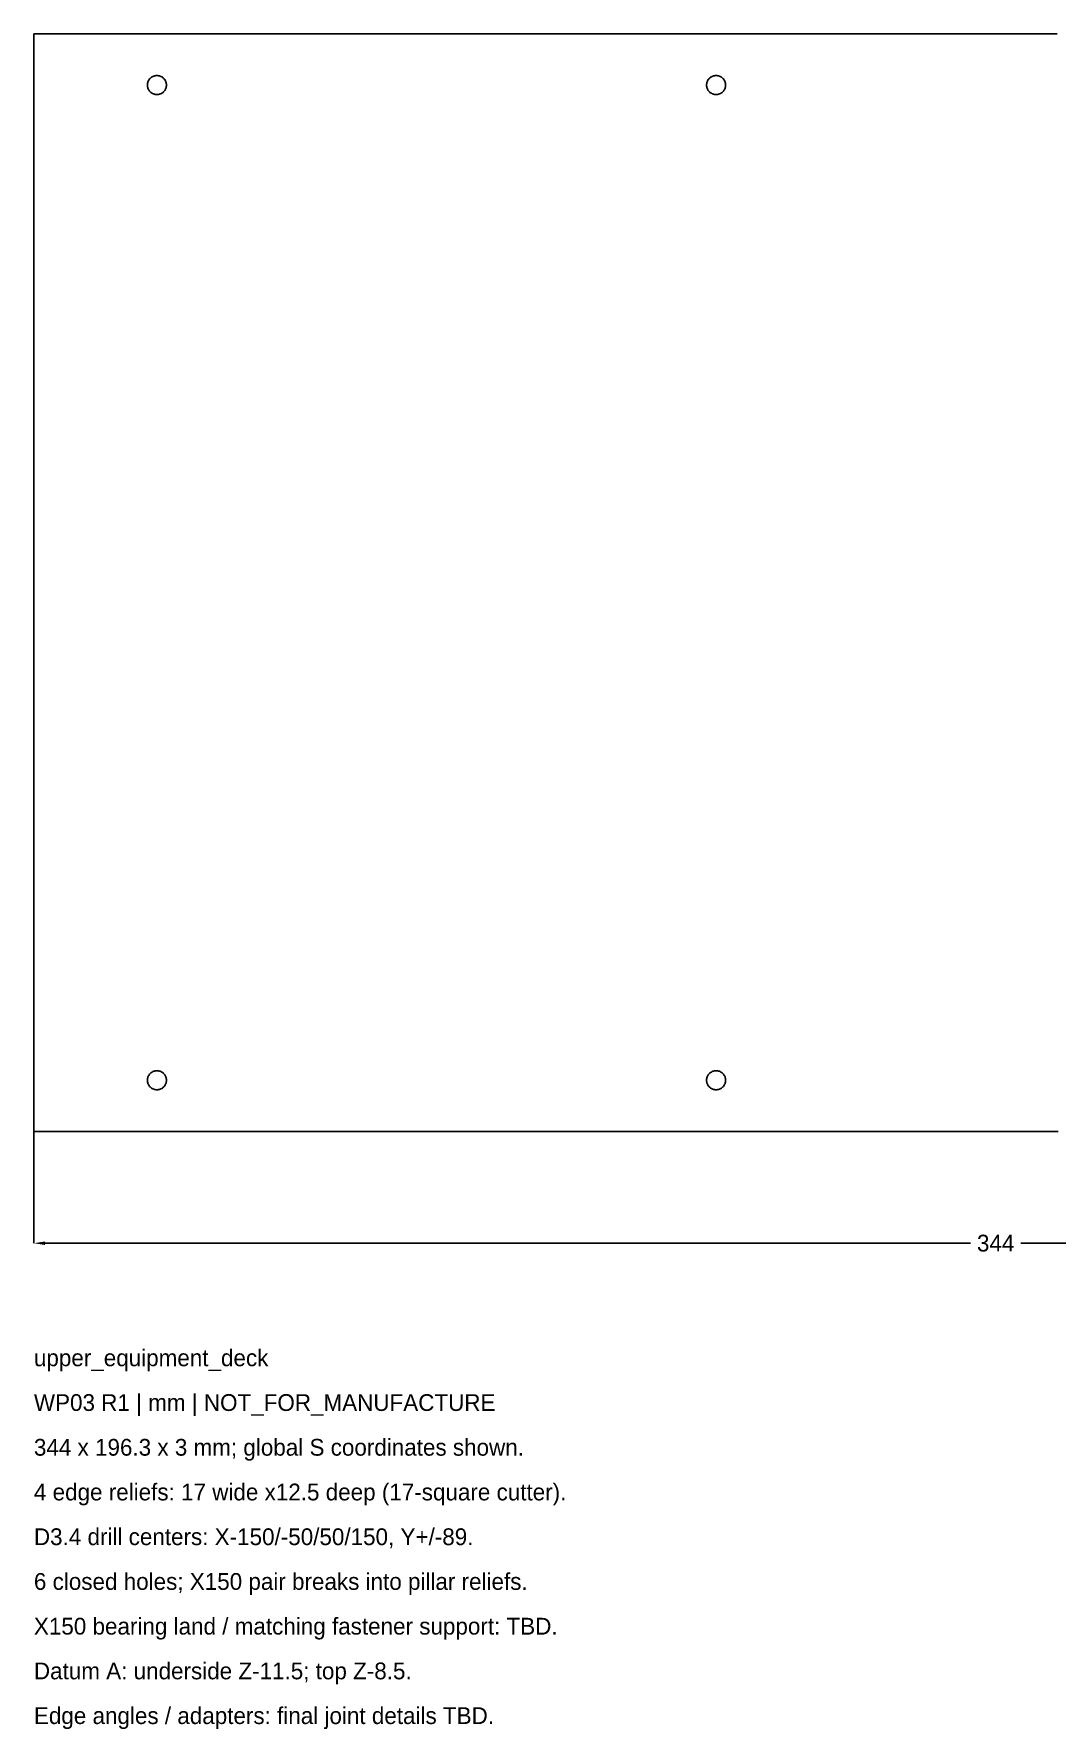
# Model space of a CAD drawing. Header units: millimetres. Extents: x 0 to 1208, y -629 to 226.
# Drawn here: x 0 to 183, y -106.9 to 196.3 of the extents above; entities that cross this region are included whole.
import ezdxf

# ---------------------------------------------------------------- set-up
doc = ezdxf.new("R2010")
doc.units = ezdxf.units.MM
for name, color, linetype in [('REFERENCE_DIMENSIONS', 2, 'Continuous'), ('REFERENCE_GEOMETRY', 7, 'Continuous'), ('REFERENCE_NOTES', 3, 'Continuous')]:
    doc.layers.add(name, color=color, linetype=linetype)
doc.dimstyles.get("Standard").update_dxf_attribs({"dimtxt": 2.5, "dimasz": 2.5, "dimexe": 1.25, "dimexo": 0.625, "dimtad": 1, "dimcen": 2.5, "dimazin": 3, "dimtfac": 1, "dimtmove": 0, "dimatfit": 3})

# ---------------------------------------------------------------- blocks, each defined once
blk = doc.blocks.new('_CLOSEDFILLED')
at = {"color": 0, "linetype": 'BYBLOCK'}
blk.add_solid([(-1, 0.16), (0, 0), (-1, -0.16)], dxfattribs=at)
blk = doc.blocks.new('*D1')
for p, q in [((0, 0), (0, -20)), ((344, 0), (344, -20)), ((2, -20), (167.5, -20)), ((176.5, -20), (342, -20))]:
    blk.add_line(p, q)
at = {"layer": 'Defpoints'}
for p in [(0, 0), (344, 0), (0, -20)]:
    blk.add_point(p, dxfattribs=at)
at = {"layer": 'REFERENCE_DIMENSIONS', "xscale": 2, "yscale": 2, "rotation": 180}
blk.add_blockref('_CLOSEDFILLED', (0, -20), dxfattribs=at)
at = {"layer": 'REFERENCE_DIMENSIONS', "xscale": 2, "yscale": 2}
blk.add_blockref('_CLOSEDFILLED', (344, -20), dxfattribs=at)
at = {"layer": 'REFERENCE_DIMENSIONS', "insert": (172, -20), "char_height": 3, "attachment_point": 5}
blk.add_mtext('344', dxfattribs=at)

msp = doc.modelspace()

# ---------------------------------------------------------------- linework, layer by layer
at = {"layer": 'REFERENCE_GEOMETRY'}
msp.add_lwpolyline([(183.1676, 0), (182.9176, 0), (182.6676, 0), (182.4176, 0), (182.1676, 0), (181.9176, 0), (181.6676, 0), (181.4177, 0), (181.1677, 0), (180.9177, 0), (180.6677, 0), (180.4177, 0), (180.1677, 0), (179.9177, 0), (179.6678, 0), (179.4178, 0), (179.1678, 0), (178.9178, 0), (178.6678, 0), (178.4178, 0), (178.1679, 0), (177.9179, 0), (177.6679, 0), (177.4179, 0), (177.1679, 0), (176.9179, 0), (176.6679, 0), (176.418, 0), (176.168, 0), (175.918, 0), (175.668, 0), (175.418, 0), (175.168, 0), (174.918, 0), (174.6681, 0), (174.4181, 0), (174.1681, 0), (173.9181, 0), (173.6681, 0), (173.4181, 0), (173.1681, 0), (172.9182, 0), (172.6682, 0), (172.4182, 0), (172.1682, 0), (171.9182, 0), (171.6682, 0), (171.4182, 0), (171.1683, 0), (170.9183, 0), (170.6683, 0), (170.4183, 0), (170.1683, 0), (169.9183, 0), (169.6683, 0), (169.4184, 0), (169.1684, 0), (168.9184, 0), (168.6684, 0), (168.4184, 0), (168.1684, 0), (167.9184, 0), (167.6685, 0), (167.4185, 0), (167.1685, 0), (166.9185, 0), (166.6685, 0), (166.4185, 0), (166.1685, 0), (165.9186, 0), (165.6686, 0), (165.4186, 0), (165.1686, 0), (164.9186, 0), (164.6686, 0), (164.4186, 0), (164.1687, 0), (163.9187, 0), (163.6687, 0), (163.4187, 0), (163.1687, 0), (162.9187, 0), (162.6687, 0), (162.4188, 0), (162.1688, 0), (161.9188, 0), (161.6688, 0), (161.4188, 0), (161.1688, 0), (160.9188, 0), (160.6689, 0), (160.4189, 0), (160.1689, 0), (159.9189, 0), (159.6689, 0), (159.4189, 0), (159.1689, 0), (158.919, 0), (158.669, 0), (158.419, 0), (158.169, 0), (157.919, 0), (157.669, 0), (157.419, 0), (157.1691, 0), (156.9191, 0), (156.6691, 0), (156.4191, 0), (156.1691, 0), (155.9191, 0), (155.6691, 0), (155.4192, 0), (155.1692, 0), (154.9192, 0), (154.6692, 0), (154.4192, 0), (154.1692, 0), (153.9192, 0), (153.6693, 0), (153.4193, 0), (153.1693, 0), (152.9193, 0), (152.6693, 0), (152.4193, 0), (152.1693, 0), (151.9194, 0), (151.6694, 0), (151.4194, 0), (151.1694, 0), (150.9194, 0), (150.6694, 0), (150.4194, 0), (150.1695, 0), (149.9195, 0), (149.6695, 0), (149.4195, 0), (149.1695, 0), (148.9195, 0), (148.6696, 0), (148.4196, 0), (148.1696, 0), (147.9196, 0), (147.6696, 0), (147.4196, 0), (147.1696, 0), (146.9197, 0), (146.6697, 0), (146.4197, 0), (146.1697, 0), (145.9197, 0), (145.6697, 0), (145.4197, 0), (145.1698, 0), (144.9198, 0), (144.6698, 0), (144.4198, 0), (144.1698, 0), (143.9198, 0), (143.6698, 0), (143.4199, 0), (143.1699, 0), (142.9199, 0), (142.6699, 0), (142.4199, 0), (142.1699, 0), (141.9199, 0), (141.67, 0), (141.42, 0), (141.17, 0), (140.92, 0), (140.67, 0), (140.42, 0), (140.17, 0), (139.9201, 0), (139.6701, 0), (139.4201, 0), (139.1701, 0), (138.9201, 0), (138.6701, 0), (138.4201, 0), (138.1702, 0), (137.9202, 0), (137.6702, 0), (137.4202, 0), (137.1702, 0), (136.9202, 0), (136.6702, 0), (136.4203, 0), (136.1703, 0), (135.9203, 0), (135.6703, 0), (135.4203, 0), (135.1703, 0), (134.9203, 0), (134.6704, 0), (134.4204, 0), (134.1704, 0), (133.9204, 0), (133.6704, 0), (133.4204, 0), (133.1704, 0), (132.9205, 0), (132.6705, 0), (132.4205, 0), (132.1705, 0), (131.9205, 0), (131.6705, 0), (131.4205, 0), (131.1706, 0), (130.9206, 0), (130.6706, 0), (130.4206, 0), (130.1706, 0), (129.9206, 0), (129.6706, 0), (129.4207, 0), (129.1707, 0), (128.9207, 0), (128.6707, 0), (128.4207, 0), (128.1707, 0), (127.9207, 0), (127.6708, 0), (127.4208, 0), (127.1708, 0), (126.9208, 0), (126.6708, 0), (126.4208, 0), (126.1708, 0), (125.9209, 0), (125.6709, 0), (125.4209, 0), (125.1709, 0), (124.9209, 0), (124.6709, 0), (124.4209, 0), (124.171, 0), (123.921, 0), (123.671, 0), (123.421, 0), (123.171, 0), (122.921, 0), (122.671, 0), (122.4211, 0), (122.1711, 0), (121.9211, 0), (121.6711, 0), (121.4211, 0), (121.1711, 0), (120.9211, 0), (120.6712, 0), (120.4212, 0), (120.1712, 0), (119.9212, 0), (119.6712, 0), (119.4212, 0), (119.1712, 0), (118.9213, 0), (118.6713, 0), (118.4213, 0), (118.1713, 0), (117.9213, 0), (117.6713, 0), (117.4214, 0), (117.1714, 0), (116.9214, 0), (116.6714, 0), (116.4214, 0), (116.1714, 0), (115.9214, 0), (115.6715, 0), (115.4215, 0), (115.1715, 0), (114.9215, 0), (114.6715, 0), (114.4215, 0), (114.1715, 0), (113.9216, 0), (113.6716, 0), (113.4216, 0), (113.1716, 0), (112.9216, 0), (112.6716, 0), (112.4216, 0), (112.1717, 0), (111.9217, 0), (111.6717, 0), (111.4217, 0), (111.1717, 0), (110.9217, 0), (110.6717, 0), (110.4218, 0), (110.1718, 0), (109.9218, 0), (109.6718, 0), (109.4218, 0), (109.1718, 0), (108.9218, 0), (108.6719, 0), (108.4219, 0), (108.1719, 0), (107.9219, 0), (107.6719, 0), (107.4219, 0), (107.1719, 0), (106.922, 0), (106.672, 0), (106.422, 0), (106.172, 0), (105.922, 0), (105.672, 0), (105.422, 0), (105.1721, 0), (104.9221, 0), (104.6721, 0), (104.4221, 0), (104.1721, 0), (103.9221, 0), (103.6721, 0), (103.4222, 0), (103.1722, 0), (102.9222, 0), (102.6722, 0), (102.4222, 0), (102.1722, 0), (101.9222, 0), (101.6723, 0), (101.4223, 0), (101.1723, 0), (100.9223, 0), (100.6723, 0), (100.4223, 0), (100.1723, 0), (99.9224, 0), (99.6724, 0), (99.4224, 0), (99.1724, 0), (98.9224, 0), (98.6724, 0), (98.4224, 0), (98.1725, 0), (97.9225, 0), (97.6725, 0), (97.4225, 0), (97.1725, 0), (96.9225, 0), (96.6725, 0), (96.4226, 0), (96.1726, 0), (95.9226, 0), (95.6726, 0), (95.4226, 0), (95.1726, 0), (94.9226, 0), (94.6727, 0), (94.4227, 0), (94.1727, 0), (93.9227, 0), (93.6727, 0), (93.4227, 0), (93.1727, 0), (92.9228, 0), (92.6728, 0), (92.4228, 0), (92.1728, 0), (91.9228, 0), (91.6728, 0), (91.4228, 0), (91.1729, 0), (90.9229, 0), (90.6729, 0), (90.4229, 0), (90.1729, 0), (89.9229, 0), (89.6729, 0), (89.423, 0), (89.173, 0), (88.923, 0), (88.673, 0), (88.423, 0), (88.173, 0), (87.9231, 0), (87.6731, 0), (87.4231, 0), (87.1731, 0), (86.9231, 0), (86.6731, 0), (86.4231, 0), (86.1732, 0), (85.9232, 0), (85.6732, 0), (85.4232, 0), (85.1732, 0), (84.9232, 0), (84.6732, 0), (84.4233, 0), (84.1733, 0), (83.9233, 0), (83.6733, 0), (83.4233, 0), (83.1733, 0), (82.9233, 0), (82.6734, 0), (82.4234, 0), (82.1734, 0), (81.9234, 0), (81.6734, 0), (81.4234, 0), (81.1734, 0), (80.9235, 0), (80.6735, 0), (80.4235, 0), (80.1735, 0), (79.9235, 0), (79.6735, 0), (79.4235, 0), (79.1736, 0), (78.9236, 0), (78.6736, 0), (78.4236, 0), (78.1736, 0), (77.9236, 0), (77.6736, 0), (77.4237, 0), (77.1737, 0), (76.9237, 0), (76.6737, 0), (76.4237, 0), (76.1737, 0), (75.9237, 0), (75.6738, 0), (75.4238, 0), (75.1738, 0), (74.9238, 0), (74.6738, 0), (74.4238, 0), (74.1738, 0), (73.9239, 0), (73.6739, 0), (73.4239, 0), (73.1739, 0), (72.9239, 0), (72.6739, 0), (72.4239, 0), (72.174, 0), (71.924, 0), (71.674, 0), (71.424, 0), (71.174, 0), (70.924, 0), (70.674, 0), (70.4241, 0), (70.1741, 0), (69.9241, 0), (69.6741, 0), (69.4241, 0), (69.1741, 0), (68.9241, 0), (68.6742, 0), (68.4242, 0), (68.1742, 0), (67.9242, 0), (67.6742, 0), (67.4242, 0), (67.1742, 0), (66.9243, 0), (66.6743, 0), (66.4243, 0), (66.1743, 0), (65.9243, 0), (65.6743, 0), (65.4243, 0), (65.1744, 0), (64.9244, 0), (64.6744, 0), (64.4244, 0), (64.1744, 0), (63.9244, 0), (63.6744, 0), (63.4245, 0), (63.1745, 0), (62.9245, 0), (62.6745, 0), (62.4245, 0), (62.1745, 0), (61.9245, 0), (61.6746, 0), (61.4246, 0), (61.1746, 0), (60.9246, 0), (60.6746, 0), (60.4246, 0), (60.1746, 0), (59.9247, 0), (59.6747, 0), (59.4247, 0), (59.1747, 0), (58.9247, 0), (58.6747, 0), (58.4247, 0), (58.1748, 0), (57.9248, 0), (57.6748, 0), (57.4248, 0), (57.1748, 0), (56.9248, 0), (56.6749, 0), (56.4249, 0), (56.1749, 0), (55.9249, 0), (55.6749, 0), (55.4249, 0), (55.1749, 0), (54.925, 0), (54.675, 0), (54.425, 0), (54.175, 0), (53.925, 0), (53.675, 0), (53.425, 0), (53.1751, 0), (52.9251, 0), (52.6751, 0), (52.4251, 0), (52.1751, 0), (51.9251, 0), (51.6751, 0), (51.4252, 0), (51.1752, 0), (50.9252, 0), (50.6752, 0), (50.4252, 0), (50.1752, 0), (49.9252, 0), (49.6753, 0), (49.4253, 0), (49.1753, 0), (48.9253, 0), (48.6753, 0), (48.4253, 0), (48.1753, 0), (47.9254, 0), (47.6754, 0), (47.4254, 0), (47.1754, 0), (46.9254, 0), (46.6754, 0), (46.4254, 0), (46.1755, 0), (45.9255, 0), (45.6755, 0), (45.4255, 0), (45.1755, 0), (44.9255, 0), (44.6755, 0), (44.4256, 0), (44.1756, 0), (43.9256, 0), (43.6756, 0), (43.4256, 0), (43.1756, 0), (42.9256, 0), (42.6757, 0), (42.4257, 0), (42.1757, 0), (41.9257, 0), (41.6757, 0), (41.4257, 0), (41.1757, 0), (40.9258, 0), (40.6758, 0), (40.4258, 0), (40.1758, 0), (39.9258, 0), (39.6758, 0), (39.4258, 0), (39.1759, 0), (38.9259, 0), (38.6759, 0), (38.4259, 0), (38.1759, 0), (37.9259, 0), (37.6759, 0), (37.426, 0), (37.176, 0), (36.926, 0), (36.676, 0), (36.426, 0), (36.176, 0), (35.926, 0), (35.6761, 0), (35.4261, 0), (35.1761, 0), (34.9261, 0), (34.6761, 0), (34.4261, 0), (34.1761, 0), (33.9262, 0), (33.6762, 0), (33.4262, 0), (33.1762, 0), (32.9262, 0), (32.6762, 0), (32.4262, 0), (32.1763, 0), (31.9263, 0), (31.6763, 0), (31.4263, 0), (31.1763, 0), (30.9263, 0), (30.6763, 0), (30.4264, 0), (30.1764, 0), (29.9264, 0), (29.6764, 0), (29.4264, 0), (29.1764, 0), (28.9264, 0), (28.6765, 0), (28.4265, 0), (28.1765, 0), (27.9265, 0), (27.6765, 0), (27.4265, 0), (27.1766, 0), (26.9266, 0), (26.6766, 0), (26.4266, 0), (26.1766, 0), (25.9266, 0), (25.6766, 0), (25.4267, 0), (25.1767, 0), (24.9267, 0), (24.6767, 0), (24.4267, 0), (24.1767, 0), (23.9267, 0), (23.6768, 0), (23.4268, 0), (23.1768, 0), (22.9268, 0), (22.6768, 0), (22.4268, 0), (22.1768, 0), (21.9269, 0), (21.6769, 0), (21.4269, 0), (21.1769, 0), (20.9269, 0), (20.6769, 0), (20.4269, 0), (20.177, 0), (19.927, 0), (19.677, 0), (19.427, 0), (19.177, 0), (18.927, 0), (18.677, 0), (18.4271, 0), (18.1771, 0), (17.9271, 0), (17.6771, 0), (17.4271, 0), (17.1771, 0), (16.9271, 0), (16.6772, 0), (16.4272, 0), (16.1772, 0), (15.9272, 0), (15.6772, 0), (15.4272, 0), (15.1772, 0), (14.9273, 0), (14.6773, 0), (14.4273, 0), (14.1773, 0), (13.9273, 0), (13.6773, 0), (13.4273, 0), (13.1774, 0), (12.9274, 0), (12.6774, 0), (12.4274, 0), (12.1774, 0), (11.9274, 0), (11.6774, 0), (11.4275, 0), (11.1775, 0), (10.9275, 0), (10.6775, 0), (10.4275, 0), (10.1775, 0), (9.9275, 0), (9.6776, 0), (9.4276, 0), (9.1776, 0), (8.9276, 0), (8.6776, 0), (8.4276, 0), (8.1776, 0), (7.9277, 0), (7.6777, 0), (7.4277, 0), (7.1777, 0), (6.9277, 0), (6.6777, 0), (6.4277, 0), (6.1778, 0), (5.9278, 0), (5.6778, 0), (5.4278, 0), (5.1778, 0), (4.9278, 0), (4.6778, 0), (4.4279, 0), (4.1779, 0), (3.9279, 0), (3.6779, 0), (3.4279, 0), (3.1779, 0), (2.9279, 0), (2.678, 0), (2.428, 0), (2.178, 0), (1.928, 0), (1.678, 0), (1.428, 0), (1.178, 0), (0.9281, 0), (0.6781, 0), (0.4281, 0), (0.1781, 0), (0, 0.0719), (0, 0.3219), (0, 0.5719), (0, 0.8218), (0, 1.0718), (0, 1.3218), (0, 1.5718), (0, 1.8218), (0, 2.0718), (0, 2.3217), (0, 2.5717), (0, 2.8217), (0, 3.0717), (0, 3.3217), (0, 3.5717), (0, 3.8217), (0, 4.0716), (0, 4.3216), (0, 4.5716), (0, 4.8216), (0, 5.0716), (0, 5.3216), (0, 5.5716), (0, 5.8215), (0, 6.0715), (0, 6.3215), (0, 6.5715), (0, 6.8215), (0, 7.0715), (0, 7.3215), (0, 7.5714), (0, 7.8214), (0, 8.0714), (0, 8.3214), (0, 8.5714), (0, 8.8214), (0, 9.0714), (0, 9.3213), (0, 9.5713), (0, 9.8213), (0, 10.0713), (0, 10.3213), (0, 10.5713), (0, 10.8213), (0, 11.0712), (0, 11.3212), (0, 11.5712), (0, 11.8212), (0, 12.0712), (0, 12.3212), (0, 12.5712), (0, 12.8211), (0, 13.0711), (0, 13.3211), (0, 13.5711), (0, 13.8211), (0, 14.0711), (0, 14.3211), (0, 14.571), (0, 14.821), (0, 15.071), (0, 15.321), (0, 15.571), (0, 15.821), (0, 16.071), (0, 16.3209), (0, 16.5709), (0, 16.8209), (0, 17.0709), (0, 17.3209), (0, 17.5709), (0, 17.8209), (0, 18.0708), (0, 18.3208), (0, 18.5708), (0, 18.8208), (0, 19.0708), (0, 19.3208), (0, 19.5708), (0, 19.8207), (0, 20.0707), (0, 20.3207), (0, 20.5707), (0, 20.8207), (0, 21.0707), (0, 21.3207), (0, 21.5706), (0, 21.8206), (0, 22.0706), (0, 22.3206), (0, 22.5706), (0, 22.8206), (0, 23.0706), (0, 23.3205), (0, 23.5705), (0, 23.8205), (0, 24.0705), (0, 24.3205), (0, 24.5705), (0, 24.8205), (0, 25.0704), (0, 25.3204), (0, 25.5704), (0, 25.8204), (0, 26.0704), (0, 26.3204), (0, 26.5704), (0, 26.8203), (0, 27.0703), (0, 27.3203), (0, 27.5703), (0, 27.8203), (0, 28.0703), (0, 28.3203), (0, 28.5702), (0, 28.8202), (0, 29.0702), (0, 29.3202), (0, 29.5702), (0, 29.8202), (0, 30.0702), (0, 30.3201), (0, 30.5701), (0, 30.8201), (0, 31.0701), (0, 31.3201), (0, 31.5701), (0, 31.8201), (0, 32.07), (0, 32.32), (0, 32.57), (0, 32.82), (0, 33.07), (0, 33.32), (0, 33.5699), (0, 33.8199), (0, 34.0699), (0, 34.3199), (0, 34.5699), (0, 34.8199), (0, 35.0699), (0, 35.3198), (0, 35.5698), (0, 35.8198), (0, 36.0698), (0, 36.3198), (0, 36.5698), (0, 36.8198), (0, 37.0697), (0, 37.3197), (0, 37.5697), (0, 37.8197), (0, 38.0697), (0, 38.3197), (0, 38.5697), (0, 38.8196), (0, 39.0696), (0, 39.3196), (0, 39.5696), (0, 39.8196), (0, 40.0696), (0, 40.3196), (0, 40.5695), (0, 40.8195), (0, 41.0695), (0, 41.3195), (0, 41.5695), (0, 41.8195), (0, 42.0695), (0, 42.3194), (0, 42.5694), (0, 42.8194), (0, 43.0694), (0, 43.3194), (0, 43.5694), (0, 43.8194), (0, 44.0693), (0, 44.3193), (0, 44.5693), (0, 44.8193), (0, 45.0693), (0, 45.3193), (0, 45.5693), (0, 45.8192), (0, 46.0692), (0, 46.3192), (0, 46.5692), (0, 46.8192), (0, 47.0692), (0, 47.3192), (0, 47.5691), (0, 47.8191), (0, 48.0691), (0, 48.3191), (0, 48.5691), (0, 48.8191), (0, 49.0691), (0, 49.319), (0, 49.569), (0, 49.819), (0, 50.069), (0, 50.319), (0, 50.569), (0, 50.819), (0, 51.0689), (0, 51.3189), (0, 51.5689), (0, 51.8189), (0, 52.0689), (0, 52.3189), (0, 52.5689), (0, 52.8188), (0, 53.0688), (0, 53.3188), (0, 53.5688), (0, 53.8188), (0, 54.0688), (0, 54.3188), (0, 54.5687), (0, 54.8187), (0, 55.0687), (0, 55.3187), (0, 55.5687), (0, 55.8187), (0, 56.0687), (0, 56.3186), (0, 56.5686), (0, 56.8186), (0, 57.0686), (0, 57.3186), (0, 57.5686), (0, 57.8186), (0, 58.0685), (0, 58.3185), (0, 58.5685), (0, 58.8185), (0, 59.0685), (0, 59.3185), (0, 59.5685), (0, 59.8184), (0, 60.0684), (0, 60.3184), (0, 60.5684), (0, 60.8184), (0, 61.0684), (0, 61.3184), (0, 61.5683), (0, 61.8183), (0, 62.0683), (0, 62.3183), (0, 62.5683), (0, 62.8183), (0, 63.0682), (0, 63.3182), (0, 63.5682), (0, 63.8182), (0, 64.0682), (0, 64.3182), (0, 64.5682), (0, 64.8181), (0, 65.0681), (0, 65.3181), (0, 65.5681), (0, 65.8181), (0, 66.0681), (0, 66.3181), (0, 66.568), (0, 66.818), (0, 67.068), (0, 67.318), (0, 67.568), (0, 67.818), (0, 68.068), (0, 68.3179), (0, 68.5679), (0, 68.8179), (0, 69.0679), (0, 69.3179), (0, 69.5679), (0, 69.8179), (0, 70.0678), (0, 70.3178), (0, 70.5678), (0, 70.8178), (0, 71.0678), (0, 71.3178), (0, 71.5678), (0, 71.8177), (0, 72.0677), (0, 72.3177), (0, 72.5677), (0, 72.8177), (0, 73.0677), (0, 73.3177), (0, 73.5676), (0, 73.8176), (0, 74.0676), (0, 74.3176), (0, 74.5676), (0, 74.8176), (0, 75.0676), (0, 75.3175), (0, 75.5675), (0, 75.8175), (0, 76.0675), (0, 76.3175), (0, 76.5675), (0, 76.8175), (0, 77.0674), (0, 77.3174), (0, 77.5674), (0, 77.8174), (0, 78.0674), (0, 78.3174), (0, 78.5674), (0, 78.8173), (0, 79.0673), (0, 79.3173), (0, 79.5673), (0, 79.8173), (0, 80.0673), (0, 80.3173), (0, 80.5672), (0, 80.8172), (0, 81.0672), (0, 81.3172), (0, 81.5672), (0, 81.8172), (0, 82.0672), (0, 82.3171), (0, 82.5671), (0, 82.8171), (0, 83.0671), (0, 83.3171), (0, 83.5671), (0, 83.8171), (0, 84.067), (0, 84.317), (0, 84.567), (0, 84.817), (0, 85.067), (0, 85.317), (0, 85.567), (0, 85.8169), (0, 86.0669), (0, 86.3169), (0, 86.5669), (0, 86.8169), (0, 87.0669), (0, 87.3169), (0, 87.5668), (0, 87.8168), (0, 88.0668), (0, 88.3168), (0, 88.5668), (0, 88.8168), (0, 89.0668), (0, 89.3167), (0, 89.5667), (0, 89.8167), (0, 90.0667), (0, 90.3167), (0, 90.5667), (0, 90.8167), (0, 91.0666), (0, 91.3166), (0, 91.5666), (0, 91.8166), (0, 92.0666), (0, 92.3166), (0, 92.5666), (0, 92.8165), (0, 93.0665), (0, 93.3165), (0, 93.5665), (0, 93.8165), (0, 94.0665), (0, 94.3164), (0, 94.5664), (0, 94.8164), (0, 95.0664), (0, 95.3164), (0, 95.5664), (0, 95.8164), (0, 96.0663), (0, 96.3163), (0, 96.5663), (0, 96.8163), (0, 97.0663), (0, 97.3163), (0, 97.5663), (0, 97.8162), (0, 98.0662), (0, 98.3162), (0, 98.5662), (0, 98.8162), (0, 99.0662), (0, 99.3162), (0, 99.5661), (0, 99.8161), (0, 100.0661), (0, 100.3161), (0, 100.5661), (0, 100.8161), (0, 101.0661), (0, 101.316), (0, 101.566), (0, 101.816), (0, 102.066), (0, 102.316), (0, 102.566), (0, 102.816), (0, 103.0659), (0, 103.3159), (0, 103.5659), (0, 103.8159), (0, 104.0659), (0, 104.3159), (0, 104.5659), (0, 104.8158), (0, 105.0658), (0, 105.3158), (0, 105.5658), (0, 105.8158), (0, 106.0658), (0, 106.3158), (0, 106.5657), (0, 106.8157), (0, 107.0657), (0, 107.3157), (0, 107.5657), (0, 107.8157), (0, 108.0657), (0, 108.3156), (0, 108.5656), (0, 108.8156), (0, 109.0656), (0, 109.3156), (0, 109.5656), (0, 109.8156), (0, 110.0655), (0, 110.3155), (0, 110.5655), (0, 110.8155), (0, 111.0655), (0, 111.3155), (0, 111.5655), (0, 111.8154), (0, 112.0654), (0, 112.3154), (0, 112.5654), (0, 112.8154), (0, 113.0654), (0, 113.3154), (0, 113.5653), (0, 113.8153), (0, 114.0653), (0, 114.3153), (0, 114.5653), (0, 114.8153), (0, 115.0653), (0, 115.3152), (0, 115.5652), (0, 115.8152), (0, 116.0652), (0, 116.3152), (0, 116.5652), (0, 116.8152), (0, 117.0651), (0, 117.3151), (0, 117.5651), (0, 117.8151), (0, 118.0651), (0, 118.3151), (0, 118.5651), (0, 118.815), (0, 119.065), (0, 119.315), (0, 119.565), (0, 119.815), (0, 120.065), (0, 120.315), (0, 120.5649), (0, 120.8149), (0, 121.0649), (0, 121.3149), (0, 121.5649), (0, 121.8149), (0, 122.0649), (0, 122.3148), (0, 122.5648), (0, 122.8148), (0, 123.0648), (0, 123.3148), (0, 123.5648), (0, 123.8147), (0, 124.0647), (0, 124.3147), (0, 124.5647), (0, 124.8147), (0, 125.0647), (0, 125.3147), (0, 125.5646), (0, 125.8146), (0, 126.0646), (0, 126.3146), (0, 126.5646), (0, 126.8146), (0, 127.0646), (0, 127.3145), (0, 127.5645), (0, 127.8145), (0, 128.0645), (0, 128.3145), (0, 128.5645), (0, 128.8145), (0, 129.0644), (0, 129.3144), (0, 129.5644), (0, 129.8144), (0, 130.0644), (0, 130.3144), (0, 130.5644), (0, 130.8143), (0, 131.0643), (0, 131.3143), (0, 131.5643), (0, 131.8143), (0, 132.0643), (0, 132.3143), (0, 132.5642), (0, 132.8142), (0, 133.0642), (0, 133.3142), (0, 133.5642), (0, 133.8142), (0, 134.0642), (0, 134.3141), (0, 134.5641), (0, 134.8141), (0, 135.0641), (0, 135.3141), (0, 135.5641), (0, 135.8141), (0, 136.064), (0, 136.314), (0, 136.564), (0, 136.814), (0, 137.064), (0, 137.314), (0, 137.564), (0, 137.8139), (0, 138.0639), (0, 138.3139), (0, 138.5639), (0, 138.8139), (0, 139.0639), (0, 139.3139), (0, 139.5638), (0, 139.8138), (0, 140.0638), (0, 140.3138), (0, 140.5638), (0, 140.8138), (0, 141.0638), (0, 141.3137), (0, 141.5637), (0, 141.8137), (0, 142.0637), (0, 142.3137), (0, 142.5637), (0, 142.8137), (0, 143.0636), (0, 143.3136), (0, 143.5636), (0, 143.8136), (0, 144.0636), (0, 144.3136), (0, 144.5636), (0, 144.8135), (0, 145.0635), (0, 145.3135), (0, 145.5635), (0, 145.8135), (0, 146.0635), (0, 146.3135), (0, 146.5634), (0, 146.8134), (0, 147.0634), (0, 147.3134), (0, 147.5634), (0, 147.8134), (0, 148.0634), (0, 148.3133), (0, 148.5633), (0, 148.8133), (0, 149.0633), (0, 149.3133), (0, 149.5633), (0, 149.8133), (0, 150.0632), (0, 150.3132), (0, 150.5632), (0, 150.8132), (0, 151.0632), (0, 151.3132), (0, 151.5632), (0, 151.8131), (0, 152.0631), (0, 152.3131), (0, 152.5631), (0, 152.8131), (0, 153.0631), (0, 153.313), (0, 153.563), (0, 153.813), (0, 154.063), (0, 154.313), (0, 154.563), (0, 154.813), (0, 155.0629), (0, 155.3129), (0, 155.5629), (0, 155.8129), (0, 156.0629), (0, 156.3129), (0, 156.5629), (0, 156.8128), (0, 157.0628), (0, 157.3128), (0, 157.5628), (0, 157.8128), (0, 158.0628), (0, 158.3128), (0, 158.5627), (0, 158.8127), (0, 159.0627), (0, 159.3127), (0, 159.5627), (0, 159.8127), (0, 160.0627), (0, 160.3126), (0, 160.5626), (0, 160.8126), (0, 161.0626), (0, 161.3126), (0, 161.5626), (0, 161.8126), (0, 162.0625), (0, 162.3125), (0, 162.5625), (0, 162.8125), (0, 163.0625), (0, 163.3125), (0, 163.5625), (0, 163.8124), (0, 164.0624), (0, 164.3124), (0, 164.5624), (0, 164.8124), (0, 165.0624), (0, 165.3124), (0, 165.5623), (0, 165.8123), (0, 166.0623), (0, 166.3123), (0, 166.5623), (0, 166.8123), (0, 167.0623), (0, 167.3122), (0, 167.5622), (0, 167.8122), (0, 168.0622), (0, 168.3122), (0, 168.5622), (0, 168.8122), (0, 169.0621), (0, 169.3121), (0, 169.5621), (0, 169.8121), (0, 170.0621), (0, 170.3121), (0, 170.5621), (0, 170.812), (0, 171.062), (0, 171.312), (0, 171.562), (0, 171.812), (0, 172.062), (0, 172.312), (0, 172.5619), (0, 172.8119), (0, 173.0619), (0, 173.3119), (0, 173.5619), (0, 173.8119), (0, 174.0619), (0, 174.3118), (0, 174.5618), (0, 174.8118), (0, 175.0618), (0, 175.3118), (0, 175.5618), (0, 175.8118), (0, 176.0617), (0, 176.3117), (0, 176.5617), (0, 176.8117), (0, 177.0617), (0, 177.3117), (0, 177.5617), (0, 177.8116), (0, 178.0616), (0, 178.3116), (0, 178.5616), (0, 178.8116), (0, 179.0616), (0, 179.3116), (0, 179.5615), (0, 179.8115), (0, 180.0615), (0, 180.3115), (0, 180.5615), (0, 180.8115), (0, 181.0615), (0, 181.3114), (0, 181.5614), (0, 181.8114), (0, 182.0614), (0, 182.3114), (0, 182.5614), (0, 182.8114), (0, 183.0613), (0, 183.3113), (0, 183.5613), (0, 183.8113), (0, 184.0613), (0, 184.3113), (0, 184.5612), (0, 184.8112), (0, 185.0612), (0, 185.3112), (0, 185.5612), (0, 185.8112), (0, 186.0612), (0, 186.3111), (0, 186.5611), (0, 186.8111), (0, 187.0611), (0, 187.3111), (0, 187.5611), (0, 187.8111), (0, 188.061), (0, 188.311), (0, 188.561), (0, 188.811), (0, 189.061), (0, 189.311), (0, 189.561), (0, 189.8109), (0, 190.0609), (0, 190.3109), (0, 190.5609), (0, 190.8109), (0, 191.0609), (0, 191.3109), (0, 191.5608), (0, 191.8108), (0, 192.0608), (0, 192.3108), (0, 192.5608), (0, 192.8108), (0, 193.0608), (0, 193.3107), (0, 193.5607), (0, 193.8107), (0, 194.0607), (0, 194.3107), (0, 194.5607), (0, 194.8107), (0, 195.0606), (0, 195.3106), (0, 195.5606), (0, 195.8106), (0, 196.0606), (0.0106, 196.3), (0.2606, 196.3), (0.5105, 196.3), (0.7605, 196.3), (1.0105, 196.3), (1.2605, 196.3), (1.5105, 196.3), (1.7605, 196.3), (2.0105, 196.3), (2.2604, 196.3), (2.5104, 196.3), (2.7604, 196.3), (3.0104, 196.3), (3.2604, 196.3), (3.5104, 196.3), (3.7604, 196.3), (4.0103, 196.3), (4.2603, 196.3), (4.5103, 196.3), (4.7603, 196.3), (5.0103, 196.3), (5.2603, 196.3), (5.5103, 196.3), (5.7602, 196.3), (6.0102, 196.3), (6.2602, 196.3), (6.5102, 196.3), (6.7602, 196.3), (7.0102, 196.3), (7.2602, 196.3), (7.5101, 196.3), (7.7601, 196.3), (8.0101, 196.3), (8.2601, 196.3), (8.5101, 196.3), (8.7601, 196.3), (9.0101, 196.3), (9.26, 196.3), (9.51, 196.3), (9.76, 196.3), (10.01, 196.3), (10.26, 196.3), (10.51, 196.3), (10.76, 196.3), (11.0099, 196.3), (11.2599, 196.3), (11.5099, 196.3), (11.7599, 196.3), (12.0099, 196.3), (12.2599, 196.3), (12.5099, 196.3), (12.7598, 196.3), (13.0098, 196.3), (13.2598, 196.3), (13.5098, 196.3), (13.7598, 196.3), (14.0098, 196.3), (14.2598, 196.3), (14.5097, 196.3), (14.7597, 196.3), (15.0097, 196.3), (15.2597, 196.3), (15.5097, 196.3), (15.7597, 196.3), (16.0097, 196.3), (16.2596, 196.3), (16.5096, 196.3), (16.7596, 196.3), (17.0096, 196.3), (17.2596, 196.3), (17.5096, 196.3), (17.7595, 196.3), (18.0095, 196.3), (18.2595, 196.3), (18.5095, 196.3), (18.7595, 196.3), (19.0095, 196.3), (19.2595, 196.3), (19.5094, 196.3), (19.7594, 196.3), (20.0094, 196.3), (20.2594, 196.3), (20.5094, 196.3), (20.7594, 196.3), (21.0094, 196.3), (21.2593, 196.3), (21.5093, 196.3), (21.7593, 196.3), (22.0093, 196.3), (22.2593, 196.3), (22.5093, 196.3), (22.7593, 196.3), (23.0092, 196.3), (23.2592, 196.3), (23.5092, 196.3), (23.7592, 196.3), (24.0092, 196.3), (24.2592, 196.3), (24.5092, 196.3), (24.7591, 196.3), (25.0091, 196.3), (25.2591, 196.3), (25.5091, 196.3), (25.7591, 196.3), (26.0091, 196.3), (26.2591, 196.3), (26.509, 196.3), (26.759, 196.3), (27.009, 196.3), (27.259, 196.3), (27.509, 196.3), (27.759, 196.3), (28.009, 196.3), (28.2589, 196.3), (28.5089, 196.3), (28.7589, 196.3), (29.0089, 196.3), (29.2589, 196.3), (29.5089, 196.3), (29.7589, 196.3), (30.0088, 196.3), (30.2588, 196.3), (30.5088, 196.3), (30.7588, 196.3), (31.0088, 196.3), (31.2588, 196.3), (31.5088, 196.3), (31.7587, 196.3), (32.0087, 196.3), (32.2587, 196.3), (32.5087, 196.3), (32.7587, 196.3), (33.0087, 196.3), (33.2587, 196.3), (33.5086, 196.3), (33.7586, 196.3), (34.0086, 196.3), (34.2586, 196.3), (34.5086, 196.3), (34.7586, 196.3), (35.0086, 196.3), (35.2585, 196.3), (35.5085, 196.3), (35.7585, 196.3), (36.0085, 196.3), (36.2585, 196.3), (36.5085, 196.3), (36.7585, 196.3), (37.0084, 196.3), (37.2584, 196.3), (37.5084, 196.3), (37.7584, 196.3), (38.0084, 196.3), (38.2584, 196.3), (38.5084, 196.3), (38.7583, 196.3), (39.0083, 196.3), (39.2583, 196.3), (39.5083, 196.3), (39.7583, 196.3), (40.0083, 196.3), (40.2583, 196.3), (40.5082, 196.3), (40.7582, 196.3), (41.0082, 196.3), (41.2582, 196.3), (41.5082, 196.3), (41.7582, 196.3), (42.0082, 196.3), (42.2581, 196.3), (42.5081, 196.3), (42.7581, 196.3), (43.0081, 196.3), (43.2581, 196.3), (43.5081, 196.3), (43.7581, 196.3), (44.008, 196.3), (44.258, 196.3), (44.508, 196.3), (44.758, 196.3), (45.008, 196.3), (45.258, 196.3), (45.508, 196.3), (45.7579, 196.3), (46.0079, 196.3), (46.2579, 196.3), (46.5079, 196.3), (46.7579, 196.3), (47.0079, 196.3), (47.2579, 196.3), (47.5078, 196.3), (47.7578, 196.3), (48.0078, 196.3), (48.2578, 196.3), (48.5078, 196.3), (48.7578, 196.3), (49.0077, 196.3), (49.2577, 196.3), (49.5077, 196.3), (49.7577, 196.3), (50.0077, 196.3), (50.2577, 196.3), (50.5077, 196.3), (50.7576, 196.3), (51.0076, 196.3), (51.2576, 196.3), (51.5076, 196.3), (51.7576, 196.3), (52.0076, 196.3), (52.2576, 196.3), (52.5075, 196.3), (52.7575, 196.3), (53.0075, 196.3), (53.2575, 196.3), (53.5075, 196.3), (53.7575, 196.3), (54.0075, 196.3), (54.2574, 196.3), (54.5074, 196.3), (54.7574, 196.3), (55.0074, 196.3), (55.2574, 196.3), (55.5074, 196.3), (55.7574, 196.3), (56.0073, 196.3), (56.2573, 196.3), (56.5073, 196.3), (56.7573, 196.3), (57.0073, 196.3), (57.2573, 196.3), (57.5073, 196.3), (57.7572, 196.3), (58.0072, 196.3), (58.2572, 196.3), (58.5072, 196.3), (58.7572, 196.3), (59.0072, 196.3), (59.2572, 196.3), (59.5071, 196.3), (59.7571, 196.3), (60.0071, 196.3), (60.2571, 196.3), (60.5071, 196.3), (60.7571, 196.3), (61.0071, 196.3), (61.257, 196.3), (61.507, 196.3), (61.757, 196.3), (62.007, 196.3), (62.257, 196.3), (62.507, 196.3), (62.757, 196.3), (63.0069, 196.3), (63.2569, 196.3), (63.5069, 196.3), (63.7569, 196.3), (64.0069, 196.3), (64.2569, 196.3), (64.5069, 196.3), (64.7568, 196.3), (65.0068, 196.3), (65.2568, 196.3), (65.5068, 196.3), (65.7568, 196.3), (66.0068, 196.3), (66.2568, 196.3), (66.5067, 196.3), (66.7567, 196.3), (67.0067, 196.3), (67.2567, 196.3), (67.5067, 196.3), (67.7567, 196.3), (68.0067, 196.3), (68.2566, 196.3), (68.5066, 196.3), (68.7566, 196.3), (69.0066, 196.3), (69.2566, 196.3), (69.5066, 196.3), (69.7566, 196.3), (70.0065, 196.3), (70.2565, 196.3), (70.5065, 196.3), (70.7565, 196.3), (71.0065, 196.3), (71.2565, 196.3), (71.5065, 196.3), (71.7564, 196.3), (72.0064, 196.3), (72.2564, 196.3), (72.5064, 196.3), (72.7564, 196.3), (73.0064, 196.3), (73.2564, 196.3), (73.5063, 196.3), (73.7563, 196.3), (74.0063, 196.3), (74.2563, 196.3), (74.5063, 196.3), (74.7563, 196.3), (75.0063, 196.3), (75.2562, 196.3), (75.5062, 196.3), (75.7562, 196.3), (76.0062, 196.3), (76.2562, 196.3), (76.5062, 196.3), (76.7562, 196.3), (77.0061, 196.3), (77.2561, 196.3), (77.5061, 196.3), (77.7561, 196.3), (78.0061, 196.3), (78.2561, 196.3), (78.506, 196.3), (78.756, 196.3), (79.006, 196.3), (79.256, 196.3), (79.506, 196.3), (79.756, 196.3), (80.006, 196.3), (80.2559, 196.3), (80.5059, 196.3), (80.7559, 196.3), (81.0059, 196.3), (81.2559, 196.3), (81.5059, 196.3), (81.7559, 196.3), (82.0058, 196.3), (82.2558, 196.3), (82.5058, 196.3), (82.7558, 196.3), (83.0058, 196.3), (83.2558, 196.3), (83.5058, 196.3), (83.7557, 196.3), (84.0057, 196.3), (84.2557, 196.3), (84.5057, 196.3), (84.7557, 196.3), (85.0057, 196.3), (85.2557, 196.3), (85.5056, 196.3), (85.7556, 196.3), (86.0056, 196.3), (86.2556, 196.3), (86.5056, 196.3), (86.7556, 196.3), (87.0056, 196.3), (87.2555, 196.3), (87.5055, 196.3), (87.7555, 196.3), (88.0055, 196.3), (88.2555, 196.3), (88.5055, 196.3), (88.7555, 196.3), (89.0054, 196.3), (89.2554, 196.3), (89.5054, 196.3), (89.7554, 196.3), (90.0054, 196.3), (90.2554, 196.3), (90.5054, 196.3), (90.7553, 196.3), (91.0053, 196.3), (91.2553, 196.3), (91.5053, 196.3), (91.7553, 196.3), (92.0053, 196.3), (92.2553, 196.3), (92.5052, 196.3), (92.7552, 196.3), (93.0052, 196.3), (93.2552, 196.3), (93.5052, 196.3), (93.7552, 196.3), (94.0052, 196.3), (94.2551, 196.3), (94.5051, 196.3), (94.7551, 196.3), (95.0051, 196.3), (95.2551, 196.3), (95.5051, 196.3), (95.7551, 196.3), (96.005, 196.3), (96.255, 196.3), (96.505, 196.3), (96.755, 196.3), (97.005, 196.3), (97.255, 196.3), (97.505, 196.3), (97.7549, 196.3), (98.0049, 196.3), (98.2549, 196.3), (98.5049, 196.3), (98.7549, 196.3), (99.0049, 196.3), (99.2549, 196.3), (99.5048, 196.3), (99.7548, 196.3), (100.0048, 196.3), (100.2548, 196.3), (100.5048, 196.3), (100.7548, 196.3), (101.0048, 196.3), (101.2547, 196.3), (101.5047, 196.3), (101.7547, 196.3), (102.0047, 196.3), (102.2547, 196.3), (102.5047, 196.3), (102.7547, 196.3), (103.0046, 196.3), (103.2546, 196.3), (103.5046, 196.3), (103.7546, 196.3), (104.0046, 196.3), (104.2546, 196.3), (104.5046, 196.3), (104.7545, 196.3), (105.0045, 196.3), (105.2545, 196.3), (105.5045, 196.3), (105.7545, 196.3), (106.0045, 196.3), (106.2545, 196.3), (106.5044, 196.3), (106.7544, 196.3), (107.0044, 196.3), (107.2544, 196.3), (107.5044, 196.3), (107.7544, 196.3), (108.0043, 196.3), (108.2543, 196.3), (108.5043, 196.3), (108.7543, 196.3), (109.0043, 196.3), (109.2543, 196.3), (109.5043, 196.3), (109.7542, 196.3), (110.0042, 196.3), (110.2542, 196.3), (110.5042, 196.3), (110.7542, 196.3), (111.0042, 196.3), (111.2542, 196.3), (111.5041, 196.3), (111.7541, 196.3), (112.0041, 196.3), (112.2541, 196.3), (112.5041, 196.3), (112.7541, 196.3), (113.0041, 196.3), (113.254, 196.3), (113.504, 196.3), (113.754, 196.3), (114.004, 196.3), (114.254, 196.3), (114.504, 196.3), (114.754, 196.3), (115.0039, 196.3), (115.2539, 196.3), (115.5039, 196.3), (115.7539, 196.3), (116.0039, 196.3), (116.2539, 196.3), (116.5039, 196.3), (116.7538, 196.3), (117.0038, 196.3), (117.2538, 196.3), (117.5038, 196.3), (117.7538, 196.3), (118.0038, 196.3), (118.2538, 196.3), (118.5037, 196.3), (118.7537, 196.3), (119.0037, 196.3), (119.2537, 196.3), (119.5037, 196.3), (119.7537, 196.3), (120.0037, 196.3), (120.2536, 196.3), (120.5036, 196.3), (120.7536, 196.3), (121.0036, 196.3), (121.2536, 196.3), (121.5036, 196.3), (121.7536, 196.3), (122.0035, 196.3), (122.2535, 196.3), (122.5035, 196.3), (122.7535, 196.3), (123.0035, 196.3), (123.2535, 196.3), (123.5035, 196.3), (123.7534, 196.3), (124.0034, 196.3), (124.2534, 196.3), (124.5034, 196.3), (124.7534, 196.3), (125.0034, 196.3), (125.2534, 196.3), (125.5033, 196.3), (125.7533, 196.3), (126.0033, 196.3), (126.2533, 196.3), (126.5033, 196.3), (126.7533, 196.3), (127.0033, 196.3), (127.2532, 196.3), (127.5032, 196.3), (127.7532, 196.3), (128.0032, 196.3), (128.2532, 196.3), (128.5032, 196.3), (128.7532, 196.3), (129.0031, 196.3), (129.2531, 196.3), (129.5031, 196.3), (129.7531, 196.3), (130.0031, 196.3), (130.2531, 196.3), (130.5031, 196.3), (130.753, 196.3), (131.003, 196.3), (131.253, 196.3), (131.503, 196.3), (131.753, 196.3), (132.003, 196.3), (132.253, 196.3), (132.5029, 196.3), (132.7529, 196.3), (133.0029, 196.3), (133.2529, 196.3), (133.5029, 196.3), (133.7529, 196.3), (134.0029, 196.3), (134.2528, 196.3), (134.5028, 196.3), (134.7528, 196.3), (135.0028, 196.3), (135.2528, 196.3), (135.5028, 196.3), (135.7528, 196.3), (136.0027, 196.3), (136.2527, 196.3), (136.5027, 196.3), (136.7527, 196.3), (137.0027, 196.3), (137.2527, 196.3), (137.5027, 196.3), (137.7526, 196.3), (138.0026, 196.3), (138.2526, 196.3), (138.5026, 196.3), (138.7526, 196.3), (139.0026, 196.3), (139.2525, 196.3), (139.5025, 196.3), (139.7525, 196.3), (140.0025, 196.3), (140.2525, 196.3), (140.5025, 196.3), (140.7525, 196.3), (141.0024, 196.3), (141.2524, 196.3), (141.5024, 196.3), (141.7524, 196.3), (142.0024, 196.3), (142.2524, 196.3), (142.5024, 196.3), (142.7523, 196.3), (143.0023, 196.3), (143.2523, 196.3), (143.5023, 196.3), (143.7523, 196.3), (144.0023, 196.3), (144.2523, 196.3), (144.5022, 196.3), (144.7522, 196.3), (145.0022, 196.3), (145.2522, 196.3), (145.5022, 196.3), (145.7522, 196.3), (146.0022, 196.3), (146.2521, 196.3), (146.5021, 196.3), (146.7521, 196.3), (147.0021, 196.3), (147.2521, 196.3), (147.5021, 196.3), (147.7521, 196.3), (148.002, 196.3), (148.252, 196.3), (148.502, 196.3), (148.752, 196.3), (149.002, 196.3), (149.252, 196.3), (149.502, 196.3), (149.7519, 196.3), (150.0019, 196.3), (150.2519, 196.3), (150.5019, 196.3), (150.7519, 196.3), (151.0019, 196.3), (151.2519, 196.3), (151.5018, 196.3), (151.7518, 196.3), (152.0018, 196.3), (152.2518, 196.3), (152.5018, 196.3), (152.7518, 196.3), (153.0018, 196.3), (153.2517, 196.3), (153.5017, 196.3), (153.7517, 196.3), (154.0017, 196.3), (154.2517, 196.3), (154.5017, 196.3), (154.7517, 196.3), (155.0016, 196.3), (155.2516, 196.3), (155.5016, 196.3), (155.7516, 196.3), (156.0016, 196.3), (156.2516, 196.3), (156.5016, 196.3), (156.7515, 196.3), (157.0015, 196.3), (157.2515, 196.3), (157.5015, 196.3), (157.7515, 196.3), (158.0015, 196.3), (158.2515, 196.3), (158.5014, 196.3), (158.7514, 196.3), (159.0014, 196.3), (159.2514, 196.3), (159.5014, 196.3), (159.7514, 196.3), (160.0014, 196.3), (160.2513, 196.3), (160.5013, 196.3), (160.7513, 196.3), (161.0013, 196.3), (161.2513, 196.3), (161.5013, 196.3), (161.7513, 196.3), (162.0012, 196.3), (162.2512, 196.3), (162.5012, 196.3), (162.7512, 196.3), (163.0012, 196.3), (163.2512, 196.3), (163.5012, 196.3), (163.7511, 196.3), (164.0011, 196.3), (164.2511, 196.3), (164.5011, 196.3), (164.7511, 196.3), (165.0011, 196.3), (165.2511, 196.3), (165.501, 196.3), (165.751, 196.3), (166.001, 196.3), (166.251, 196.3), (166.501, 196.3), (166.751, 196.3), (167.001, 196.3), (167.2509, 196.3), (167.5009, 196.3), (167.7509, 196.3), (168.0009, 196.3), (168.2509, 196.3), (168.5009, 196.3), (168.7508, 196.3), (169.0008, 196.3), (169.2508, 196.3), (169.5008, 196.3), (169.7508, 196.3), (170.0008, 196.3), (170.2508, 196.3), (170.5007, 196.3), (170.7507, 196.3), (171.0007, 196.3), (171.2507, 196.3), (171.5007, 196.3), (171.7507, 196.3), (172.0007, 196.3), (172.2506, 196.3), (172.5006, 196.3), (172.7506, 196.3), (173.0006, 196.3), (173.2506, 196.3), (173.5006, 196.3), (173.7506, 196.3), (174.0005, 196.3), (174.2505, 196.3), (174.5005, 196.3), (174.7505, 196.3), (175.0005, 196.3), (175.2505, 196.3), (175.5005, 196.3), (175.7504, 196.3), (176.0004, 196.3), (176.2504, 196.3), (176.5004, 196.3), (176.7504, 196.3), (177.0004, 196.3), (177.2504, 196.3), (177.5003, 196.3), (177.7503, 196.3), (178.0003, 196.3), (178.2503, 196.3), (178.5003, 196.3), (178.7503, 196.3), (179.0003, 196.3), (179.2502, 196.3), (179.5002, 196.3), (179.7502, 196.3), (180.0002, 196.3), (180.2502, 196.3), (180.5002, 196.3), (180.7502, 196.3), (181.0001, 196.3), (181.2501, 196.3), (181.5001, 196.3), (181.7501, 196.3), (182.0001, 196.3), (182.2501, 196.3), (182.5001, 196.3), (182.75, 196.3), (183, 196.3)], dxfattribs=at)
for points in [[(23.7, 187.15), (23.6935, 187.2982), (23.6742, 187.4452), (23.6421, 187.59), (23.5975, 187.7314), (23.5407, 187.8685), (23.4722, 188), (23.3926, 188.1251), (23.3023, 188.2427), (23.2021, 188.3521), (23.0927, 188.4523), (22.9751, 188.5426), (22.85, 188.6222), (22.7185, 188.6907), (22.5814, 188.7475), (22.44, 188.7921), (22.2952, 188.8242), (22.1482, 188.8435), (22, 188.85), (21.8518, 188.8435), (21.7048, 188.8242), (21.56, 188.7921), (21.4186, 188.7475), (21.2815, 188.6907), (21.15, 188.6222), (21.0249, 188.5426), (20.9073, 188.4523), (20.7979, 188.3521), (20.6977, 188.2427), (20.6074, 188.1251), (20.5278, 188), (20.4593, 187.8685), (20.4025, 187.7314), (20.3579, 187.59), (20.3258, 187.4452), (20.3065, 187.2982), (20.3, 187.15), (20.3065, 187.0018), (20.3258, 186.8548), (20.3579, 186.71), (20.4025, 186.5686), (20.4593, 186.4315), (20.5278, 186.3), (20.6074, 186.1749), (20.6977, 186.0573), (20.7979, 185.9479), (20.9073, 185.8477), (21.0249, 185.7574), (21.15, 185.6778), (21.2815, 185.6093), (21.4186, 185.5525), (21.56, 185.5079), (21.7048, 185.4758), (21.8518, 185.4565), (22, 185.45), (22.1482, 185.4565), (22.2952, 185.4758), (22.44, 185.5079), (22.5814, 185.5525), (22.7185, 185.6093), (22.85, 185.6778), (22.9751, 185.7574), (23.0927, 185.8477), (23.2021, 185.9479), (23.3023, 186.0573), (23.3926, 186.1749), (23.4722, 186.3), (23.5407, 186.4315), (23.5975, 186.5686), (23.6421, 186.71), (23.6742, 186.8548), (23.6935, 187.0018)], [(123.7, 187.15), (123.6935, 187.2982), (123.6742, 187.4452), (123.6421, 187.59), (123.5975, 187.7314), (123.5407, 187.8685), (123.4722, 188), (123.3926, 188.1251), (123.3023, 188.2427), (123.2021, 188.3521), (123.0927, 188.4523), (122.9751, 188.5426), (122.85, 188.6222), (122.7185, 188.6907), (122.5814, 188.7475), (122.44, 188.7921), (122.2952, 188.8242), (122.1482, 188.8435), (122, 188.85), (121.8518, 188.8435), (121.7048, 188.8242), (121.56, 188.7921), (121.4186, 188.7475), (121.2815, 188.6907), (121.15, 188.6222), (121.0249, 188.5426), (120.9073, 188.4523), (120.7979, 188.3521), (120.6977, 188.2427), (120.6074, 188.1251), (120.5278, 188), (120.4593, 187.8685), (120.4025, 187.7314), (120.3579, 187.59), (120.3258, 187.4452), (120.3065, 187.2982), (120.3, 187.15), (120.3065, 187.0018), (120.3258, 186.8548), (120.3579, 186.71), (120.4025, 186.5686), (120.4593, 186.4315), (120.5278, 186.3), (120.6074, 186.1749), (120.6977, 186.0573), (120.7979, 185.9479), (120.9073, 185.8477), (121.0249, 185.7574), (121.15, 185.6778), (121.2815, 185.6093), (121.4186, 185.5525), (121.56, 185.5079), (121.7048, 185.4758), (121.8518, 185.4565), (122, 185.45), (122.1482, 185.4565), (122.2952, 185.4758), (122.44, 185.5079), (122.5814, 185.5525), (122.7185, 185.6093), (122.85, 185.6778), (122.9751, 185.7574), (123.0927, 185.8477), (123.2021, 185.9479), (123.3023, 186.0573), (123.3926, 186.1749), (123.4722, 186.3), (123.5407, 186.4315), (123.5975, 186.5686), (123.6421, 186.71), (123.6742, 186.8548), (123.6935, 187.0018)], [(23.7, 9.15), (23.6935, 9.2982), (23.6742, 9.4452), (23.6421, 9.59), (23.5975, 9.7314), (23.5407, 9.8685), (23.4722, 10), (23.3926, 10.1251), (23.3023, 10.2427), (23.2021, 10.3521), (23.0927, 10.4523), (22.9751, 10.5426), (22.85, 10.6222), (22.7185, 10.6907), (22.5814, 10.7475), (22.44, 10.7921), (22.2952, 10.8242), (22.1482, 10.8435), (22, 10.85), (21.8518, 10.8435), (21.7048, 10.8242), (21.56, 10.7921), (21.4186, 10.7475), (21.2815, 10.6907), (21.15, 10.6222), (21.0249, 10.5426), (20.9073, 10.4523), (20.7979, 10.3521), (20.6977, 10.2427), (20.6074, 10.1251), (20.5278, 10), (20.4593, 9.8685), (20.4025, 9.7314), (20.3579, 9.59), (20.3258, 9.4452), (20.3065, 9.2982), (20.3, 9.15), (20.3065, 9.0018), (20.3258, 8.8548), (20.3579, 8.71), (20.4025, 8.5686), (20.4593, 8.4315), (20.5278, 8.3), (20.6074, 8.1749), (20.6977, 8.0573), (20.7979, 7.9479), (20.9073, 7.8477), (21.0249, 7.7574), (21.15, 7.6778), (21.2815, 7.6093), (21.4186, 7.5525), (21.56, 7.5079), (21.7048, 7.4758), (21.8518, 7.4565), (22, 7.45), (22.1482, 7.4565), (22.2952, 7.4758), (22.44, 7.5079), (22.5814, 7.5525), (22.7185, 7.6093), (22.85, 7.6778), (22.9751, 7.7574), (23.0927, 7.8477), (23.2021, 7.9479), (23.3023, 8.0573), (23.3926, 8.1749), (23.4722, 8.3), (23.5407, 8.4315), (23.5975, 8.5686), (23.6421, 8.71), (23.6742, 8.8548), (23.6935, 9.0018)], [(123.7, 9.15), (123.6935, 9.2982), (123.6742, 9.4452), (123.6421, 9.59), (123.5975, 9.7314), (123.5407, 9.8685), (123.4722, 10), (123.3926, 10.1251), (123.3023, 10.2427), (123.2021, 10.3521), (123.0927, 10.4523), (122.9751, 10.5426), (122.85, 10.6222), (122.7185, 10.6907), (122.5814, 10.7475), (122.44, 10.7921), (122.2952, 10.8242), (122.1482, 10.8435), (122, 10.85), (121.8518, 10.8435), (121.7048, 10.8242), (121.56, 10.7921), (121.4186, 10.7475), (121.2815, 10.6907), (121.15, 10.6222), (121.0249, 10.5426), (120.9073, 10.4523), (120.7979, 10.3521), (120.6977, 10.2427), (120.6074, 10.1251), (120.5278, 10), (120.4593, 9.8685), (120.4025, 9.7314), (120.3579, 9.59), (120.3258, 9.4452), (120.3065, 9.2982), (120.3, 9.15), (120.3065, 9.0018), (120.3258, 8.8548), (120.3579, 8.71), (120.4025, 8.5686), (120.4593, 8.4315), (120.5278, 8.3), (120.6074, 8.1749), (120.6977, 8.0573), (120.7979, 7.9479), (120.9073, 7.8477), (121.0249, 7.7574), (121.15, 7.6778), (121.2815, 7.6093), (121.4186, 7.5525), (121.56, 7.5079), (121.7048, 7.4758), (121.8518, 7.4565), (122, 7.45), (122.1482, 7.4565), (122.2952, 7.4758), (122.44, 7.5079), (122.5814, 7.5525), (122.7185, 7.6093), (122.85, 7.6778), (122.9751, 7.7574), (123.0927, 7.8477), (123.2021, 7.9479), (123.3023, 8.0573), (123.3926, 8.1749), (123.4722, 8.3), (123.5407, 8.4315), (123.5975, 8.5686), (123.6421, 8.71), (123.6742, 8.8548), (123.6935, 9.0018)]]:
    msp.add_lwpolyline(points, close=True, dxfattribs=at)

# ---------------------------------------------------------------- texts
at = {"layer": 'REFERENCE_NOTES'}
for s, p in [('upper_equipment_deck', (0, -42)), ('WP03 R1 | mm | NOT_FOR_MANUFACTURE', (0, -50)), ('344 x 196.3 x 3 mm; global S coordinates shown.', (0, -58)), ('4 edge reliefs: 17 wide x12.5 deep (17-square cutter).', (0, -66)), ('D3.4 drill centers: X-150/-50/50/150, Y+/-89.', (0, -74)), ('6 closed holes; X150 pair breaks into pillar reliefs.', (0, -82)), ('X150 bearing land / matching fastener support: TBD.', (0, -90)), ('Datum A: underside Z-11.5; top Z-8.5.', (0, -98)), ('Edge angles / adapters: final joint details TBD.', (0, -106))]:
    msp.add_text(s, height=3, dxfattribs=at).set_placement(p)

# ---------------------------------------------------------------- dimensions: what is measured, and where the dimension line sits
at = {"layer": 'REFERENCE_DIMENSIONS'}
dim = msp.add_linear_dim(base=(0, -20), p1=(0, 0), p2=(344, 0), dimstyle='Standard', override={"dimtxt": 3, "dimasz": 2, "dimdec": 3}, dxfattribs=at)
dim.commit()
dim.dimension.update_dxf_attribs({"geometry": '*D1', "text_midpoint": (172, -20)})

doc.saveas('drawing.dxf')
